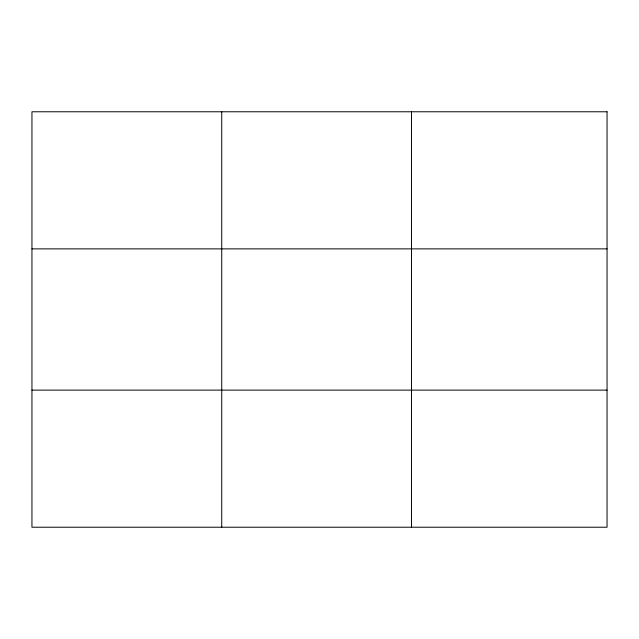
<?xml version="1.0" encoding="UTF-8"?>
<svg xmlns="http://www.w3.org/2000/svg" width="639" height="639" viewBox="0 0 639 639"><rect width="100%" height="100%" fill="white"/><g stroke="black" fill="none" stroke-linecap="round" stroke-linejoin="round"><path stroke-width="0.96" d="M221.733 111.777L221.733 527.223M411.516 111.777L411.516 527.223M31.95 248.875L607.05 248.875M31.95 390.125L607.05 390.125M607.05 111.777L607.05 527.223L31.95 527.223L31.95 111.777L607.05 111.777"/></g></svg>
